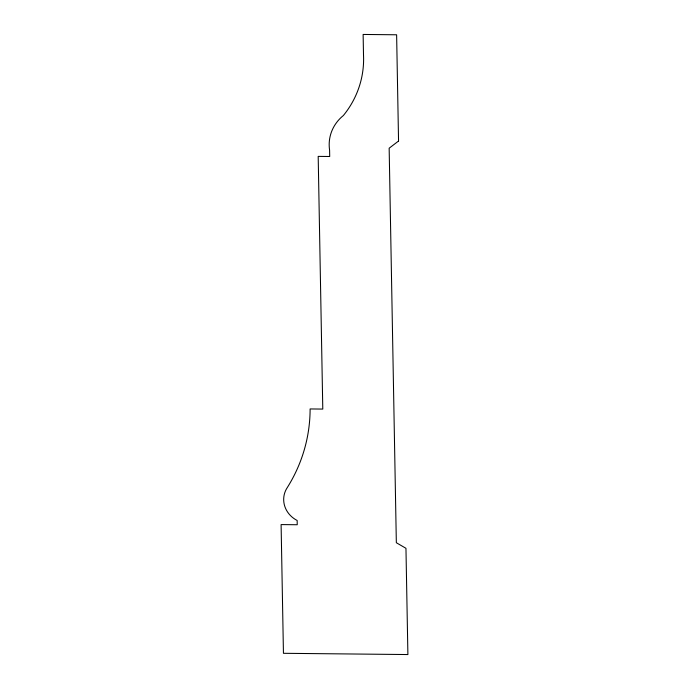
<?xml version="1.0" encoding="UTF-8"?>
<svg xmlns="http://www.w3.org/2000/svg" width="689" height="689" viewBox="0 0 689 689"><rect width="100%" height="100%" fill="white"/><g stroke="black" fill="none" stroke-linecap="round" stroke-linejoin="round"><path stroke-width="1.03" d="M398.552 141.03L389.156 148.204L396.339 542.725L405.959 548.306L407.897 654.55L283.446 653.301L281.103 524.587L297.235 524.742L297.157 520.479A25.415 23.323 9.4 0 1 287.399 487.39A174.248 159.917 9.4 0 0 310.11 408.947L322.788 409.077L318.189 156.386L329.712 156.498L329.592 150.116A43.209 39.652 9.4 0 1 343.38 115.519A104.254 95.676 9.4 0 0 363.508 55.094L363.129 34.45L396.623 34.786L398.552 141.03"/></g></svg>
